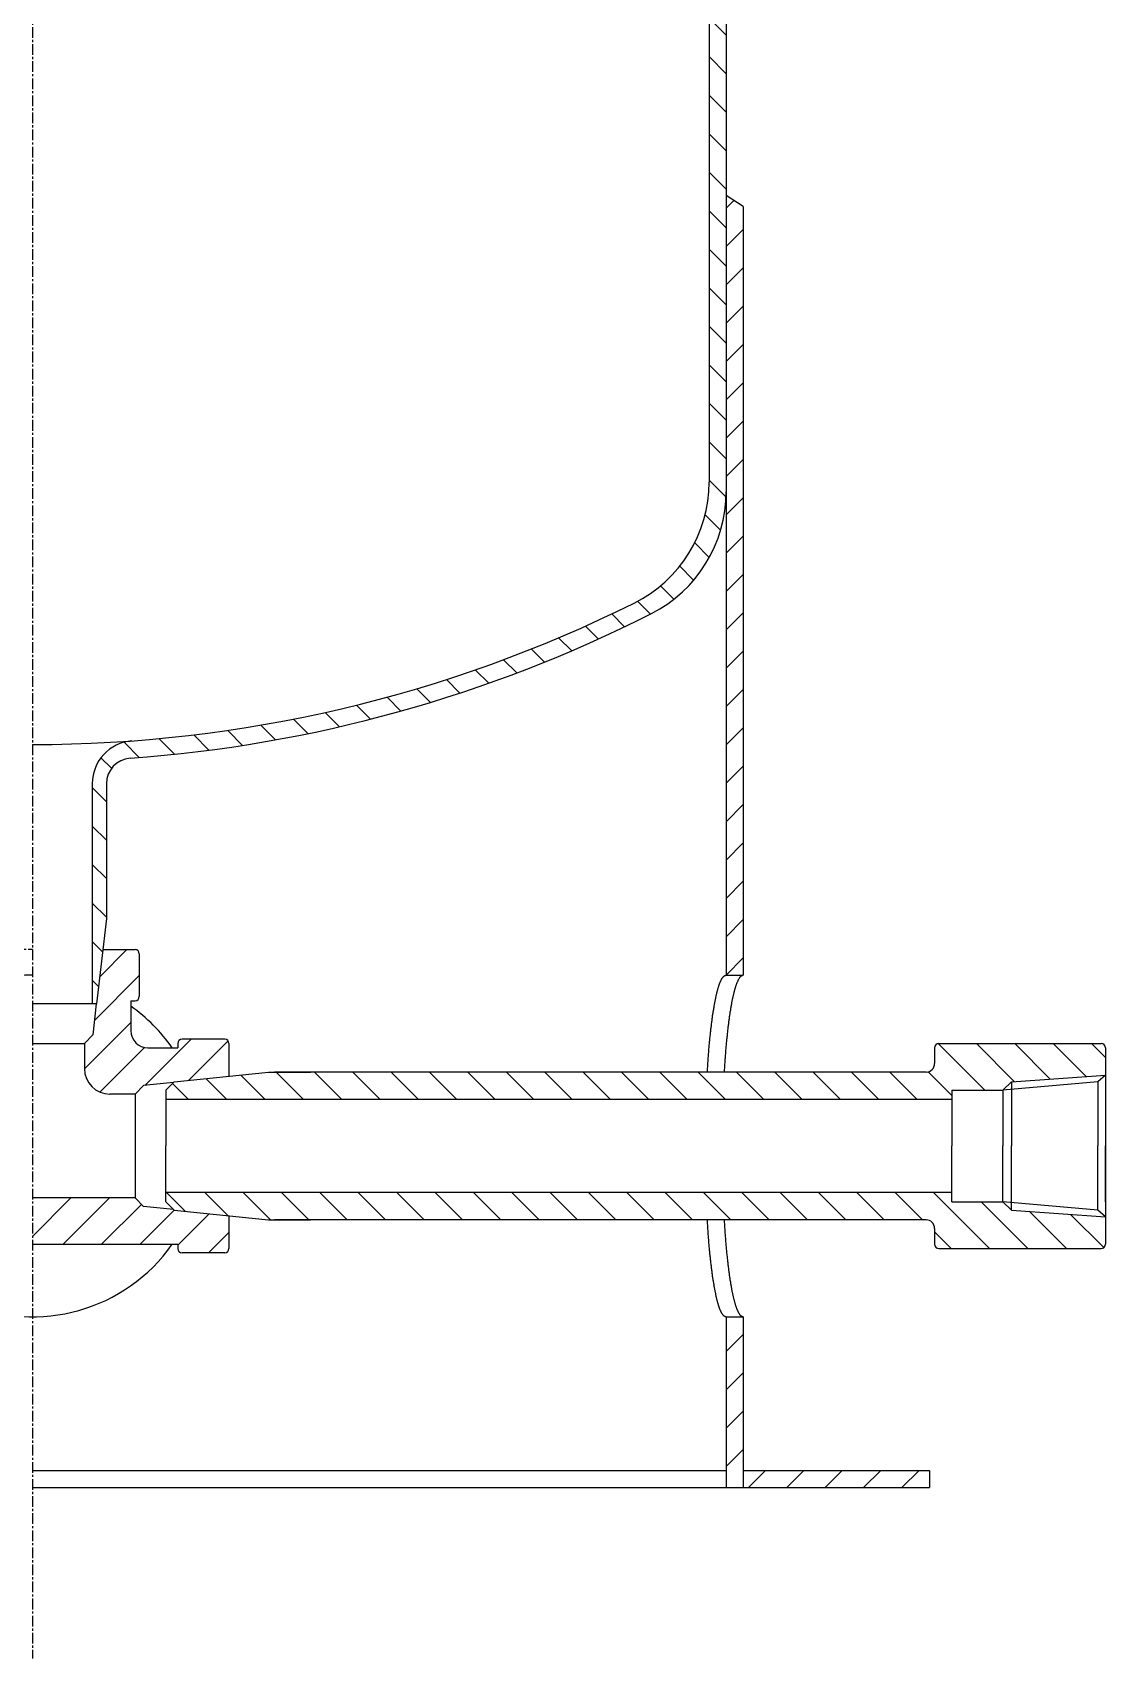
# Model space of a CAD drawing. Extents: x 248 to 542, y 18 to 818.
# Drawn here: x 416.5 to 542.1, y 42.5 to 232.9 of the extents above; entities that cross this region are included whole.
import ezdxf

# ---------------------------------------------------------------- set-up
doc = ezdxf.new("R2010")
doc.units = 0
doc.linetypes.add('CENTER', pattern=[2, 1.25, -0.25, 0.25, -0.25])
doc.linetypes.add('DASHED', pattern=[0.75, 0.5, -0.25])
doc.layers.get('0').update_dxf_attribs({"linetype": 'CONTINUOUS'})
doc.layers.add('CENTER', color=1, linetype='CENTER')

# ---------------------------------------------------------------- blocks, each defined once
blk = doc.blocks.new('*X5')
at = {"color": 0, "linetype": 'CONTINUOUS'}
for p, q in [((497.7, 78.45), (499.7, 80.45)), ((497.7, 73.96), (499.7, 75.96)), ((497.7, 69.47), (499.7, 71.47)), ((497.7, 64.98), (499.7, 66.98))]:
    blk.add_line(p, q, dxfattribs=at)
blk = doc.blocks.new('*X6')
at = {"color": 0, "linetype": 'CONTINUOUS'}
for p, q in [((500.32, 62.52), (502.32, 64.52)), ((504.81, 62.52), (506.81, 64.52)), ((509.3, 62.52), (511.3, 64.52)), ((513.79, 62.52), (515.79, 64.52)), ((518.28, 62.52), (520.28, 64.52))]:
    blk.add_line(p, q, dxfattribs=at)
blk = doc.blocks.new('*X7')
at = {"color": 0, "linetype": 'CONTINUOUS'}
for p, q in [((527.97, 109.05), (522.51, 114.51)), ((531.47, 110.04), (527, 114.52)), ((535.65, 110.35), (531.49, 114.52)), ((539.84, 110.65), (535.98, 114.52)), ((542.11, 112.87), (540.47, 114.52)), ((443.74, 107.97), (440.88, 110.83)), ((448.23, 107.97), (445.03, 111.17)), ((452.72, 107.97), (449.52, 111.17)), ((457.21, 107.97), (454.01, 111.17)), ((461.7, 107.97), (458.5, 111.17)), ((466.19, 107.97), (462.99, 111.17)), ((470.68, 107.97), (467.48, 111.17)), ((475.17, 107.97), (471.97, 111.17)), ((479.66, 107.97), (476.46, 111.17)), ((484.15, 107.97), (480.95, 111.17)), ((488.64, 107.97), (485.44, 111.17)), ((493.13, 107.97), (489.93, 111.17)), ((497.62, 107.97), (494.42, 111.17)), ((502.11, 107.97), (498.91, 111.17)), ((506.6, 107.97), (503.4, 111.17)), ((511.09, 107.97), (507.89, 111.17)), ((515.58, 107.97), (512.38, 111.17)), ((520.08, 107.97), (516.88, 111.17)), ((524.11, 108.42), (521.34, 111.19)), ((434.76, 107.97), (432.9, 109.83)), ((439.25, 107.97), (436.81, 110.4)), ((434.38, 94.88), (432.19, 97.07)), ((439.39, 94.36), (436.68, 97.07)), ((444.37, 93.87), (441.17, 97.07)), ((448.86, 93.87), (445.66, 97.07)), ((453.35, 93.87), (450.15, 97.07)), ((457.84, 93.87), (454.64, 97.07)), ((462.33, 93.87), (459.13, 97.07)), ((466.82, 93.87), (463.62, 97.07)), ((471.31, 93.87), (468.11, 97.07)), ((475.8, 93.87), (472.6, 97.07)), ((480.29, 93.87), (477.09, 97.07)), ((484.78, 93.87), (481.58, 97.07)), ((489.27, 93.87), (486.07, 97.07)), ((493.76, 93.87), (490.56, 97.07)), ((498.25, 93.87), (495.05, 97.07)), ((502.74, 93.87), (499.54, 97.07)), ((507.23, 93.87), (504.03, 97.07)), ((511.72, 93.87), (508.52, 97.07)), ((516.21, 93.87), (513.01, 97.07)), ((520.7, 93.87), (517.5, 97.07)), ((528.54, 90.52), (521.99, 97.07)), ((533.03, 90.52), (527.57, 95.98)), ((537.53, 90.52), (533.18, 94.87)), ((541.91, 90.62), (538.02, 94.51)), ((524.05, 90.52), (522.11, 92.46))]:
    blk.add_line(p, q, dxfattribs=at)
blk = doc.blocks.new('*X8')
at = {"color": 0, "linetype": 'CONTINUOUS'}
for p, q in [((497.7, 212.33), (498.6, 213.23)), ((497.7, 207.84), (499.7, 209.84)), ((497.7, 203.35), (499.7, 205.35)), ((497.7, 198.86), (499.7, 200.86)), ((497.7, 194.37), (499.7, 196.37)), ((497.7, 189.88), (499.7, 191.88)), ((497.7, 185.39), (499.7, 187.39)), ((497.7, 180.9), (499.7, 182.9)), ((497.7, 176.41), (499.7, 178.41)), ((497.7, 171.92), (499.7, 173.92)), ((497.7, 167.43), (499.7, 169.43)), ((497.7, 162.94), (499.7, 164.94)), ((497.7, 158.45), (499.7, 160.45)), ((497.7, 153.96), (499.7, 155.96)), ((497.7, 149.47), (499.7, 151.47)), ((497.7, 144.98), (499.7, 146.98)), ((497.7, 140.49), (499.7, 142.49)), ((497.7, 136), (499.7, 138)), ((497.7, 131.51), (499.7, 133.51)), ((497.7, 127.02), (499.7, 129.02)), ((497.7, 122.53), (499.7, 124.53))]:
    blk.add_line(p, q, dxfattribs=at)
blk = doc.blocks.new('*X9')
at = {"color": 0, "linetype": 'CONTINUOUS'}
for p, q in [((497.7, 232.56), (495.7, 234.56)), ((497.7, 228.06), (495.7, 230.06)), ((497.7, 223.55), (495.7, 225.55)), ((497.7, 219.04), (495.7, 221.04)), ((497.7, 214.53), (495.7, 216.53)), ((497.7, 210.02), (495.7, 212.02)), ((497.7, 205.52), (495.7, 207.52)), ((497.7, 201.01), (495.7, 203.01)), ((497.7, 196.5), (495.7, 198.5)), ((497.7, 191.99), (495.7, 193.99)), ((497.7, 187.49), (495.7, 189.49)), ((497.7, 182.98), (495.7, 184.98)), ((497.69, 178.48), (495.7, 180.47)), ((497.05, 174.61), (495.24, 176.43)), ((495.73, 171.43), (494.02, 173.14)), ((493.89, 168.76), (492.26, 170.39)), ((491.59, 166.55), (490.03, 168.11)), ((488.83, 164.8), (487.34, 166.29)), ((485.81, 163.31), (484.31, 164.81)), ((479.62, 160.49), (478.09, 162.02)), ((482.74, 161.87), (481.23, 163.38)), ((476.43, 159.17), (474.9, 160.7)), ((469.9, 156.69), (468.33, 158.26)), ((473.2, 157.9), (471.64, 159.45)), ((466.54, 155.54), (464.95, 157.13)), ((459.62, 153.44), (458, 155.06)), ((463.11, 154.46), (461.51, 156.06)), ((448.74, 150.8), (447.04, 152.5)), ((452.44, 151.61), (450.77, 153.28)), ((456.07, 152.49), (454.42, 154.13)), ((437.16, 148.86), (435.37, 150.65)), ((441.1, 149.42), (439.35, 151.18)), ((444.96, 150.07), (443.24, 151.79)), ((428.99, 148.01), (427.21, 149.79)), ((433.12, 148.38), (431.3, 150.21)), ((425.75, 146.74), (424.51, 147.98)), ((425.15, 142.83), (423.5, 144.48)), ((425.15, 138.32), (423.5, 139.97)), ((425.15, 133.82), (423.5, 135.47)), ((425.15, 129.31), (423.5, 130.96)), ((424.7, 125.25), (423.5, 126.45)), ((424.24, 121.21), (423.5, 121.94))]:
    blk.add_line(p, q, dxfattribs=at)
blk = doc.blocks.new('*X10')
at = {"color": 0, "linetype": 'CONTINUOUS'}
for p, q in [((424.37, 122.34), (427.54, 125.52)), ((423.74, 117.21), (429, 122.47)), ((422.58, 111.54), (428, 116.96)), ((429.66, 109.61), (435.07, 115.02)), ((434.75, 110.19), (439.39, 114.83)), ((424.38, 108.84), (429.6, 114.06)), ((416.5, 91.94), (421, 96.44)), ((420.09, 91.02), (425.51, 96.44)), ((424.59, 91.02), (429.26, 95.68)), ((429.1, 91.02), (433.1, 95.02)), ((433.5, 90.91), (437.18, 94.59)), ((437.12, 90.02), (439.5, 92.4))]:
    blk.add_line(p, q, dxfattribs=at)

msp = doc.modelspace()

# ---------------------------------------------------------------- linework, layer by layer
at = {"color": 7, "linetype": 'CONTINUOUS'}
for p, q in [((495.7, 417.52), (495.7, 180.23)), ((497.7, 396.93), (497.7, 179.12)), ((499.7, 212.52), (497.7, 213.81)), ((499.7, 212.52), (499.7, 122.52)), ((497.7, 201.35), (497.7, 172.06)), ((497.7, 178.51), (497.7, 122.52)), ((423.5, 144.96), (423.5, 119.17)), ((425.15, 144.93), (425.15, 129.17)), ((425.15, 129.17), (424, 119.17)), ((424.73, 125.52), (428.5, 125.52)), ((429, 125.02), (429, 120.02)), ((497.7, 122.52), (499.7, 122.52)), ((424, 119.17), (416.5, 119.17)), ((423.94, 119.17), (423.57, 115.52)), ((428, 119.52), (428, 116.02)), ((428, 119.52), (428.5, 119.52)), ((416.5, 114.52), (422.57, 114.52)), ((423.57, 115.52), (422.57, 114.52)), ((422.57, 114.52), (422.57, 111.59)), ((433.5, 114.52), (433.5, 114.02)), ((439, 115.02), (434, 115.02)), ((439.5, 114.52), (439.5, 110.69)), ((522.61, 114.52), (541.61, 114.52)), ((430, 114.02), (433.5, 114.02)), ((522.11, 114.02), (522.11, 112.17)), ((542.11, 114.02), (542.11, 91.02)), ((433.1, 110.02), (444.11, 111.17)), ((444.11, 111.17), (449.05, 111.17)), ((521.11, 111.17), (444.82, 111.17)), ((531.1, 110.02), (542.11, 110.82)), ((542.11, 110.82), (541.23, 110.02)), ((428.5, 108.59), (425.57, 108.59)), ((429.5, 109.59), (428.5, 108.59)), ((428.5, 108.59), (428.5, 96.44)), ((433.02, 109.94), (429.5, 109.59)), ((433.1, 110.02), (432.11, 109.05)), ((432.11, 109.05), (432.11, 102.52)), ((524.11, 109.05), (530.11, 109.05)), ((524.11, 109.05), (524.11, 102.52)), ((541.23, 110.02), (530.11, 109.05)), ((531.1, 110.02), (530.11, 109.05)), ((530.11, 109.05), (530.11, 102.52)), ((531.1, 110.02), (531.1, 102.52)), ((541.23, 110.02), (541.23, 102.52)), ((449.05, 107.97), (432.11, 107.97)), ((524.11, 107.97), (444.82, 107.97)), ((432.11, 95.98), (432.11, 102.52)), ((524.11, 95.98), (524.11, 102.52)), ((530.11, 95.98), (530.11, 102.52)), ((531.1, 95.02), (531.1, 102.52)), ((541.23, 95.02), (541.23, 102.52)), ((542.11, 95.98), (542.11, 102.52)), ((542.11, 95.98), (542.11, 102.52)), ((542.11, 95.98), (542.11, 102.52)), ((428.5, 96.44), (416.5, 96.44)), ((429.5, 95.44), (428.5, 96.44)), ((433.02, 95.09), (429.5, 95.44)), ((449.05, 97.07), (432.11, 97.07)), ((433.1, 95.02), (432.11, 95.98)), ((524.11, 97.07), (444.82, 97.07)), ((524.11, 95.98), (530.11, 95.98)), ((541.23, 95.02), (530.11, 95.98)), ((531.1, 95.02), (530.11, 95.98)), ((433.1, 95.02), (444.11, 93.87)), ((439.5, 94.35), (439.5, 90.52)), ((444.11, 93.87), (449.05, 93.87)), ((521.11, 93.87), (444.82, 93.87)), ((531.1, 95.02), (542.11, 94.22)), ((542.11, 94.22), (541.23, 95.02)), ((522.11, 92.87), (522.11, 91.02)), ((416.5, 91.02), (433.5, 91.02)), ((433.5, 91.02), (433.5, 90.52)), ((439, 90.02), (434, 90.02)), ((522.61, 90.52), (541.61, 90.52)), ((497.7, 82.52), (497.7, 62.52)), ((497.7, 82.52), (499.7, 82.52)), ((499.7, 82.52), (499.7, 62.52)), ((416.5, 64.52), (497.69, 64.52)), ((499.69, 64.52), (517.89, 64.52)), ((499.69, 64.52), (521.5, 64.52)), ((521.5, 64.52), (521.5, 62.52)), ((416.5, 62.52), (521.5, 62.52))]:
    msp.add_line(p, q, dxfattribs=at)
at = {"color": 3, "linetype": 'DASHED'}
msp.add_line((416.5, 125.52), (405.5, 125.52), dxfattribs=at)
at = {"color": 7, "linetype": 'CONTINUOUS'}
for points in [[(495.5, 111.17, 0), (495.51, 111.32, 0), (495.52, 111.48, 0), (495.53, 111.64, 0), (495.54, 111.79, 0), (495.55, 111.95, 0), (495.56, 112.1, 0), (495.57, 112.26, 0), (495.58, 112.41, 0), (495.59, 112.56, 0), (495.6, 112.71, 0), (495.61, 112.86, 0), (495.62, 113.01, 0), (495.64, 113.16, 0), (495.65, 113.31, 0), (495.66, 113.46, 0), (495.67, 113.61, 0), (495.68, 113.75, 0), (495.69, 113.9, 0), (495.71, 114.04, 0), (495.72, 114.18, 0), (495.73, 114.33, 0), (495.75, 114.47, 0), (495.76, 114.61, 0), (495.77, 114.75, 0), (495.78, 114.88, 0), (495.8, 115.02, 0), (495.81, 115.16, 0), (495.82, 115.29, 0), (495.84, 115.43, 0), (495.85, 115.56, 0), (495.87, 115.69, 0), (495.88, 115.83, 0), (495.89, 115.96, 0), (495.91, 116.09, 0), (495.92, 116.22, 0), (495.94, 116.34, 0), (495.95, 116.47, 0), (495.97, 116.59, 0), (495.98, 116.72, 0), (496, 116.84, 0), (496.01, 116.96, 0), (496.03, 117.08, 0), (496.05, 117.2, 0), (496.06, 117.32, 0), (496.08, 117.44, 0), (496.09, 117.56, 0), (496.11, 117.67, 0), (496.12, 117.78, 0), (496.14, 117.9, 0), (496.16, 118.01, 0), (496.18, 118.12, 0), (496.19, 118.23, 0), (496.21, 118.34, 0), (496.23, 118.44, 0), (496.24, 118.55, 0), (496.26, 118.65, 0), (496.28, 118.76, 0), (496.29, 118.86, 0), (496.31, 118.96, 0), (496.33, 119.06, 0), (496.35, 119.16, 0), (496.37, 119.25, 0), (496.38, 119.35, 0), (496.4, 119.44, 0), (496.42, 119.54, 0), (496.44, 119.63, 0), (496.46, 119.72, 0), (496.48, 119.81, 0), (496.49, 119.89, 0), (496.51, 119.98, 0), (496.53, 120.06, 0), (496.55, 120.15, 0), (496.57, 120.23, 0), (496.59, 120.31, 0), (496.61, 120.39, 0), (496.63, 120.47, 0), (496.64, 120.55, 0), (496.66, 120.62, 0), (496.68, 120.69, 0), (496.7, 120.77, 0), (496.72, 120.84, 0), (496.74, 120.91, 0), (496.76, 120.98, 0), (496.78, 121.04, 0), (496.8, 121.11, 0), (496.82, 121.17, 0), (496.84, 121.23, 0), (496.86, 121.3, 0), (496.88, 121.36, 0), (496.9, 121.41, 0), (496.92, 121.47, 0), (496.94, 121.53, 0), (496.96, 121.58, 0), (496.98, 121.63, 0), (497, 121.68, 0), (497.02, 121.73, 0), (497.05, 121.78, 0), (497.07, 121.83, 0), (497.09, 121.87, 0), (497.11, 121.92, 0), (497.13, 121.96, 0), (497.15, 122, 0), (497.17, 122.04, 0), (497.19, 122.07, 0), (497.21, 122.11, 0), (497.23, 122.14, 0), (497.25, 122.18, 0), (497.27, 122.21, 0), (497.3, 122.24, 0), (497.32, 122.27, 0), (497.34, 122.29, 0), (497.36, 122.32, 0), (497.38, 122.34, 0), (497.4, 122.37, 0), (497.42, 122.39, 0), (497.44, 122.41, 0), (497.47, 122.42, 0), (497.49, 122.44, 0), (497.51, 122.45, 0), (497.53, 122.47, 0), (497.55, 122.48, 0), (497.57, 122.49, 0), (497.59, 122.5, 0), (497.62, 122.5, 0), (497.64, 122.51, 0), (497.66, 122.51, 0), (497.68, 122.52, 0), (497.7, 122.52, 0)], [(497.5, 111.17, 0), (497.51, 111.32, 0), (497.52, 111.48, 0), (497.53, 111.64, 0), (497.54, 111.79, 0), (497.55, 111.95, 0), (497.56, 112.1, 0), (497.57, 112.26, 0), (497.58, 112.41, 0), (497.59, 112.56, 0), (497.6, 112.71, 0), (497.61, 112.86, 0), (497.62, 113.01, 0), (497.64, 113.16, 0), (497.65, 113.31, 0), (497.66, 113.46, 0), (497.67, 113.61, 0), (497.68, 113.75, 0), (497.69, 113.9, 0), (497.71, 114.04, 0), (497.72, 114.18, 0), (497.73, 114.33, 0), (497.75, 114.47, 0), (497.76, 114.61, 0), (497.77, 114.75, 0), (497.78, 114.88, 0), (497.8, 115.02, 0), (497.81, 115.16, 0), (497.82, 115.29, 0), (497.84, 115.43, 0), (497.85, 115.56, 0), (497.87, 115.69, 0), (497.88, 115.83, 0), (497.89, 115.96, 0), (497.91, 116.09, 0), (497.92, 116.22, 0), (497.94, 116.34, 0), (497.95, 116.47, 0), (497.97, 116.59, 0), (497.98, 116.72, 0), (498, 116.84, 0), (498.01, 116.96, 0), (498.03, 117.08, 0), (498.05, 117.2, 0), (498.06, 117.32, 0), (498.08, 117.44, 0), (498.09, 117.56, 0), (498.11, 117.67, 0), (498.12, 117.78, 0), (498.14, 117.9, 0), (498.16, 118.01, 0), (498.17, 118.12, 0), (498.19, 118.23, 0), (498.21, 118.34, 0), (498.23, 118.44, 0), (498.24, 118.55, 0), (498.26, 118.65, 0), (498.28, 118.76, 0), (498.29, 118.86, 0), (498.31, 118.96, 0), (498.33, 119.06, 0), (498.35, 119.16, 0), (498.36, 119.25, 0), (498.38, 119.35, 0), (498.4, 119.44, 0), (498.42, 119.54, 0), (498.44, 119.63, 0), (498.46, 119.72, 0), (498.48, 119.81, 0), (498.49, 119.89, 0), (498.51, 119.98, 0), (498.53, 120.06, 0), (498.55, 120.15, 0), (498.57, 120.23, 0), (498.59, 120.31, 0), (498.61, 120.39, 0), (498.63, 120.47, 0), (498.64, 120.55, 0), (498.66, 120.62, 0), (498.68, 120.69, 0), (498.7, 120.77, 0), (498.72, 120.84, 0), (498.74, 120.91, 0), (498.76, 120.98, 0), (498.78, 121.04, 0), (498.8, 121.11, 0), (498.82, 121.17, 0), (498.84, 121.23, 0), (498.86, 121.3, 0), (498.88, 121.36, 0), (498.9, 121.41, 0), (498.92, 121.47, 0), (498.94, 121.53, 0), (498.96, 121.58, 0), (498.98, 121.63, 0), (499, 121.68, 0), (499.02, 121.73, 0), (499.05, 121.78, 0), (499.07, 121.83, 0), (499.09, 121.87, 0), (499.11, 121.92, 0), (499.13, 121.96, 0), (499.15, 122, 0), (499.17, 122.04, 0), (499.19, 122.07, 0), (499.21, 122.11, 0), (499.23, 122.14, 0), (499.25, 122.18, 0), (499.27, 122.21, 0), (499.3, 122.24, 0), (499.32, 122.27, 0), (499.34, 122.29, 0), (499.36, 122.32, 0), (499.38, 122.34, 0), (499.4, 122.37, 0), (499.42, 122.39, 0), (499.44, 122.41, 0), (499.47, 122.42, 0), (499.49, 122.44, 0), (499.51, 122.45, 0), (499.53, 122.47, 0), (499.55, 122.48, 0), (499.57, 122.49, 0), (499.59, 122.5, 0), (499.62, 122.5, 0), (499.64, 122.51, 0), (499.66, 122.51, 0), (499.68, 122.52, 0), (499.7, 122.52, 0)], [(497.7, 82.52, 0), (497.68, 82.52, 0), (497.66, 82.52, 0), (497.64, 82.52, 0), (497.62, 82.53, 0), (497.59, 82.54, 0), (497.57, 82.54, 0), (497.55, 82.55, 0), (497.53, 82.57, 0), (497.51, 82.58, 0), (497.49, 82.59, 0), (497.47, 82.61, 0), (497.44, 82.63, 0), (497.42, 82.65, 0), (497.4, 82.67, 0), (497.38, 82.69, 0), (497.36, 82.71, 0), (497.34, 82.74, 0), (497.32, 82.77, 0), (497.3, 82.79, 0), (497.27, 82.82, 0), (497.25, 82.86, 0), (497.23, 82.89, 0), (497.21, 82.92, 0), (497.19, 82.96, 0), (497.17, 83, 0), (497.15, 83.04, 0), (497.13, 83.08, 0), (497.11, 83.12, 0), (497.09, 83.16, 0), (497.07, 83.21, 0), (497.05, 83.25, 0), (497.02, 83.3, 0), (497, 83.35, 0), (496.98, 83.4, 0), (496.96, 83.45, 0), (496.94, 83.51, 0), (496.92, 83.56, 0), (496.9, 83.62, 0), (496.88, 83.68, 0), (496.86, 83.74, 0), (496.84, 83.8, 0), (496.82, 83.86, 0), (496.8, 83.92, 0), (496.78, 83.99, 0), (496.76, 84.06, 0), (496.74, 84.12, 0), (496.72, 84.19, 0), (496.7, 84.27, 0), (496.68, 84.34, 0), (496.66, 84.41, 0), (496.64, 84.49, 0), (496.63, 84.56, 0), (496.61, 84.64, 0), (496.59, 84.72, 0), (496.57, 84.8, 0), (496.55, 84.88, 0), (496.53, 84.97, 0), (496.51, 85.05, 0), (496.49, 85.14, 0), (496.48, 85.23, 0), (496.46, 85.32, 0), (496.44, 85.41, 0), (496.42, 85.5, 0), (496.4, 85.59, 0), (496.38, 85.68, 0), (496.37, 85.78, 0), (496.35, 85.88, 0), (496.33, 85.97, 0), (496.31, 86.07, 0), (496.29, 86.17, 0), (496.28, 86.28, 0), (496.26, 86.38, 0), (496.24, 86.48, 0), (496.23, 86.59, 0), (496.21, 86.7, 0), (496.19, 86.8, 0), (496.18, 86.91, 0), (496.16, 87.02, 0), (496.14, 87.14, 0), (496.12, 87.25, 0), (496.11, 87.36, 0), (496.09, 87.48, 0), (496.08, 87.59, 0), (496.06, 87.71, 0), (496.05, 87.83, 0), (496.03, 87.95, 0), (496.01, 88.07, 0), (496, 88.19, 0), (495.98, 88.32, 0), (495.97, 88.44, 0), (495.95, 88.56, 0), (495.94, 88.69, 0), (495.92, 88.82, 0), (495.91, 88.95, 0), (495.89, 89.08, 0), (495.88, 89.21, 0), (495.87, 89.34, 0), (495.85, 89.47, 0), (495.84, 89.6, 0), (495.82, 89.74, 0), (495.81, 89.87, 0), (495.8, 90.01, 0), (495.78, 90.15, 0), (495.77, 90.29, 0), (495.76, 90.43, 0), (495.75, 90.57, 0), (495.73, 90.71, 0), (495.72, 90.85, 0), (495.71, 90.99, 0), (495.69, 91.14, 0), (495.68, 91.28, 0), (495.67, 91.43, 0), (495.66, 91.57, 0), (495.65, 91.72, 0), (495.64, 91.87, 0), (495.62, 92.02, 0), (495.61, 92.17, 0), (495.6, 92.32, 0), (495.59, 92.47, 0), (495.58, 92.62, 0), (495.57, 92.78, 0), (495.56, 92.93, 0), (495.55, 93.08, 0), (495.54, 93.24, 0), (495.53, 93.39, 0), (495.52, 93.55, 0), (495.51, 93.71, 0), (495.5, 93.87, 0)], [(499.7, 82.52, 0), (499.68, 82.52, 0), (499.66, 82.52, 0), (499.64, 82.52, 0), (499.62, 82.53, 0), (499.59, 82.54, 0), (499.57, 82.54, 0), (499.55, 82.55, 0), (499.53, 82.57, 0), (499.51, 82.58, 0), (499.49, 82.59, 0), (499.47, 82.61, 0), (499.44, 82.63, 0), (499.42, 82.65, 0), (499.4, 82.67, 0), (499.38, 82.69, 0), (499.36, 82.71, 0), (499.34, 82.74, 0), (499.32, 82.77, 0), (499.3, 82.79, 0), (499.27, 82.82, 0), (499.25, 82.86, 0), (499.23, 82.89, 0), (499.21, 82.92, 0), (499.19, 82.96, 0), (499.17, 83, 0), (499.15, 83.04, 0), (499.13, 83.08, 0), (499.11, 83.12, 0), (499.09, 83.16, 0), (499.07, 83.21, 0), (499.05, 83.25, 0), (499.02, 83.3, 0), (499, 83.35, 0), (498.98, 83.4, 0), (498.96, 83.45, 0), (498.94, 83.51, 0), (498.92, 83.56, 0), (498.9, 83.62, 0), (498.88, 83.68, 0), (498.86, 83.74, 0), (498.84, 83.8, 0), (498.82, 83.86, 0), (498.8, 83.92, 0), (498.78, 83.99, 0), (498.76, 84.06, 0), (498.74, 84.12, 0), (498.72, 84.19, 0), (498.7, 84.27, 0), (498.68, 84.34, 0), (498.66, 84.41, 0), (498.64, 84.49, 0), (498.63, 84.56, 0), (498.61, 84.64, 0), (498.59, 84.72, 0), (498.57, 84.8, 0), (498.55, 84.88, 0), (498.53, 84.97, 0), (498.51, 85.05, 0), (498.49, 85.14, 0), (498.48, 85.23, 0), (498.46, 85.32, 0), (498.44, 85.41, 0), (498.42, 85.5, 0), (498.4, 85.59, 0), (498.38, 85.68, 0), (498.36, 85.78, 0), (498.35, 85.88, 0), (498.33, 85.97, 0), (498.31, 86.07, 0), (498.29, 86.17, 0), (498.28, 86.28, 0), (498.26, 86.38, 0), (498.24, 86.48, 0), (498.23, 86.59, 0), (498.21, 86.7, 0), (498.19, 86.8, 0), (498.17, 86.91, 0), (498.16, 87.02, 0), (498.14, 87.14, 0), (498.12, 87.25, 0), (498.11, 87.36, 0), (498.09, 87.48, 0), (498.08, 87.59, 0), (498.06, 87.71, 0), (498.05, 87.83, 0), (498.03, 87.95, 0), (498.01, 88.07, 0), (498, 88.19, 0), (497.98, 88.32, 0), (497.97, 88.44, 0), (497.95, 88.56, 0), (497.94, 88.69, 0), (497.92, 88.82, 0), (497.91, 88.95, 0), (497.89, 89.08, 0), (497.88, 89.21, 0), (497.87, 89.34, 0), (497.85, 89.47, 0), (497.84, 89.6, 0), (497.82, 89.74, 0), (497.81, 89.87, 0), (497.8, 90.01, 0), (497.78, 90.15, 0), (497.77, 90.29, 0), (497.76, 90.43, 0), (497.75, 90.57, 0), (497.73, 90.71, 0), (497.72, 90.85, 0), (497.71, 90.99, 0), (497.69, 91.14, 0), (497.68, 91.28, 0), (497.67, 91.43, 0), (497.66, 91.57, 0), (497.65, 91.72, 0), (497.64, 91.87, 0), (497.62, 92.02, 0), (497.61, 92.17, 0), (497.6, 92.32, 0), (497.59, 92.47, 0), (497.58, 92.62, 0), (497.57, 92.78, 0), (497.56, 92.93, 0), (497.55, 93.08, 0), (497.54, 93.24, 0), (497.53, 93.39, 0), (497.52, 93.55, 0), (497.51, 93.71, 0), (497.5, 93.87, 0)]]:
    msp.add_polyline3d(points, dxfattribs=at)
for centre, radius, start, end in [((479.9, 180.23), 15.8, 296.4778, 0), ((481.7, 179.12), 16, 296.922, 0), ((416.5, 307.52), 158, 270, 296.4778), ((416.5, 307.52), 160, 274.0986, 296.922), ((428.5, 144.96), 5, 94.2219, 180), ((428.15, 144.93), 3, 94.0986, 180), ((428.5, 125.02), 0.5, 0, 90), ((416.5, 102.52), 20, 90, 324.9004), ((428.5, 120.02), 0.5, 270, 0), ((416.5, 102.52), 20, 35.0996, 54.9004), ((430, 116.02), 2, 180, 270), ((434, 114.52), 0.5, 90, 180), ((439, 114.52), 0.5, 0, 90), ((522.61, 114.02), 0.5, 90, 180), ((541.61, 114.02), 0.5, 0, 90), ((425.57, 111.59), 3, 180, 270), ((521.11, 112.17), 1, 270, 0), ((521.11, 92.87), 1, 0, 90), ((434, 90.52), 0.5, 180, 270), ((439, 90.52), 0.5, 270, 0), ((522.61, 91.02), 0.5, 180, 270), ((541.61, 91.02), 0.5, 270, 0)]:
    msp.add_arc(centre, radius, start, end, dxfattribs=at)
at = {"layer": 'CENTER', "color": 1, "linetype": 'CENTER'}
msp.add_line((416.5, 447.52), (416.5, 42.52), dxfattribs=at)

# ---------------------------------------------------------------- block references
at = {"color": 7, "linetype": 'CONTINUOUS'}
for name in ['*X9', '*X8', '*X10', '*X7', '*X5', '*X6']:
    msp.add_blockref(name, (0, 0), dxfattribs=at)

doc.saveas('drawing.dxf')
